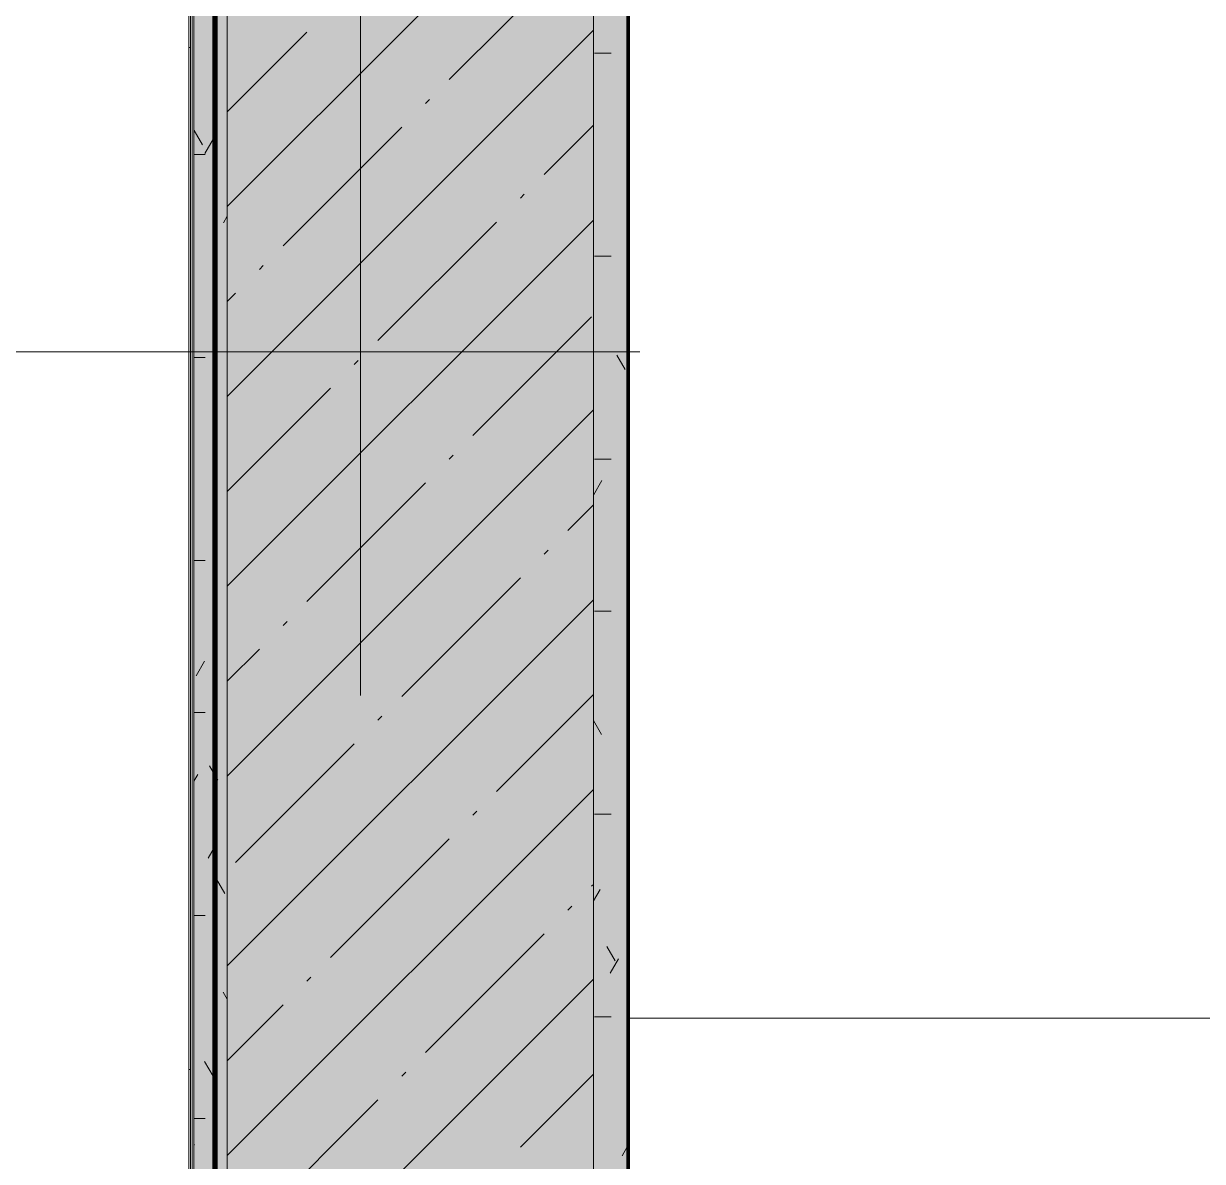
# Model space of a CAD drawing. Header units: millimetres. Extents: x -3817 to 677485, y -22715 to 103890.
# Drawn here: x 107251 to 107959, y 5025 to 5709 of the extents above; entities that cross this region are included whole.
import ezdxf

# ---------------------------------------------------------------- set-up
doc = ezdxf.new("R2010")
doc.units = ezdxf.units.MM
doc.layers.add('PDF _Геометрия', color=7, linetype='Continuous', true_color=0x1d1d1d)
doc.layers.add('PDF _Сплошная заливка', color=7, linetype='Continuous', true_color=0xffffff)

msp = doc.modelspace()

# ---------------------------------------------------------------- hatches: boundary and pattern name
at = {"layer": 'PDF _Сплошная заливка', "transparency": 33554559}
for points in [[(107394.45, 4311.35), (107593.58, 4311.35), (107593.58, 12511.35), (107373.58, 12511.35), (107373.58, 4311.35)], [(107353.58, 2061.35), (107373.58, 2061.35), (107373.58, 12291.35), (107353.58, 12291.35), (107353.58, 2081.35)]]:
    msp.add_hatch(color=256, dxfattribs=at).paths.add_polyline_path(points)

# ---------------------------------------------------------------- linework, layer by layer
at = {"layer": 'PDF _Геометрия', "color": 9, "lineweight": 9, "true_color": 0xc0c0c0}
for points in [[(107893.58, 12519.35), (107893.58, 12531.35), (105338.58, 12531.35), (105338.58, 12511.35), (107593.58, 12511.35), (107373.58, 12511.35), (105338.58, 12511.35), (105338.58, 12311.35), (107373.58, 12311.35), (107373.58, 4311.35), (107373.58, 2061.35), (107573.58, 2061.35), (107573.58, 4311.35), (107593.58, 4311.35), (107593.58, 4391.35), (107613.58, 4391.35)], [(107350.53, 5760.63), (107350.53, 5628.78), (107350.53, 5507.51), (107350.53, 5396.82), (107350.53, 5296.71), (107350.53, 5207.17), (107350.53, 5296.71), (107350.53, 5396.82), (107350.53, 5507.51), (107350.53, 5628.78), (107350.53, 5760.63)], [(107351.53, 5760.63), (107351.53, 5628.78), (107351.53, 5507.51), (107351.53, 5396.82), (107351.53, 5296.71), (107351.53, 5207.17), (107351.53, 5296.71), (107351.53, 5396.82), (107351.53, 5507.51), (107351.53, 5628.78), (107351.53, 5760.63)], [(107350.53, 4973.48), (107350.53, 5193.56), (107350.53, 5413.73), (107350.53, 5634), (107350.53, 5673.6), (107350.53, 5703.79), (107350.53, 5727.4)], [(107351.53, 5727.4), (107351.53, 5703.79), (107351.53, 5673.6), (107351.53, 5634), (107351.53, 5413.73), (107351.53, 5193.56), (107351.53, 4973.48)], [(107350.53, 5694.38), (107350.53, 5684.92), (107350.53, 5675.46), (107350.53, 5666.22), (107350.53, 5657.42), (107350.53, 5649.08), (107350.53, 5641.13), (107350.53, 5633.47), (107350.53, 5626.01), (107350.53, 5618.67), (107350.53, 5611.36), (107350.53, 5604), (107350.53, 5596.5), (107350.53, 5588.8), (107350.53, 5580.86), (107350.53, 5572.61), (107350.53, 5564), (107350.53, 5554.98), (107350.53, 5545.48), (107350.53, 5535.45), (107350.53, 5524.83), (107350.53, 5513.57), (107350.53, 5501.6), (107350.53, 5488.85), (107350.53, 5475.25), (107350.53, 5460.7), (107350.53, 5445.15), (107350.53, 5428.5), (107350.53, 5410.69), (107350.53, 5391.64), (107350.53, 5371.27), (107350.53, 5349.5), (107350.53, 5326.27), (107350.53, 5312.6), (107350.53, 5299.79), (107350.53, 5287.8), (107350.53, 5276.6), (107350.53, 5266.14), (107350.53, 5256.39), (107350.53, 5247.31), (107350.53, 5238.86), (107350.53, 5230.99), (107350.53, 5223.67), (107350.53, 5216.87), (107350.53, 5210.53), (107350.53, 5204.63), (107350.53, 5199.13), (107350.53, 5193.98), (107350.53, 5189.16), (107350.53, 5184.62), (107350.53, 5180.32), (107350.53, 5176.23), (107350.53, 5172.31), (107350.53, 5168.53), (107350.53, 5164.84), (107350.53, 5161.22), (107350.53, 5157.64), (107350.53, 5154.07), (107350.53, 5150.48), (107350.53, 5146.86), (107350.53, 5143.15), (107350.53, 5139.35), (107350.53, 5135.43), (107350.53, 5131.34), (107350.53, 5127.09), (107350.53, 5122.67), (107350.53, 5118.11), (107350.53, 5113.45), (107350.53, 5108.71), (107350.53, 5103.92), (107350.53, 5099.1), (107350.53, 5094.29), (107350.53, 5089.51), (107350.53, 5084.78), (107350.53, 5080.12)], [(107351.53, 5080.12), (107351.53, 5084.78), (107351.53, 5089.51), (107351.53, 5094.29), (107351.53, 5099.1), (107351.53, 5103.92), (107351.53, 5108.71), (107351.53, 5113.45), (107351.53, 5118.11), (107351.53, 5122.67), (107351.53, 5127.09), (107351.53, 5131.34), (107351.53, 5135.43), (107351.53, 5139.35), (107351.53, 5143.15), (107351.53, 5146.86), (107351.53, 5150.48), (107351.53, 5154.07), (107351.53, 5157.64), (107351.53, 5161.22), (107351.53, 5164.84), (107351.53, 5168.53), (107351.53, 5172.31), (107351.53, 5176.23), (107351.53, 5180.32), (107351.53, 5184.62), (107351.53, 5189.16), (107351.53, 5193.98), (107351.53, 5199.13), (107351.53, 5204.63), (107351.53, 5210.53), (107351.53, 5216.87), (107351.53, 5223.67), (107351.53, 5230.99), (107351.53, 5238.86), (107351.53, 5247.31), (107351.53, 5256.39), (107351.53, 5266.14), (107351.53, 5276.6), (107351.53, 5287.8), (107351.53, 5299.79), (107351.53, 5312.6), (107351.53, 5326.27), (107351.53, 5349.5), (107351.53, 5371.27), (107351.53, 5391.64), (107351.53, 5410.69), (107351.53, 5428.5), (107351.53, 5445.15), (107351.53, 5460.7), (107351.53, 5475.25), (107351.53, 5488.85), (107351.53, 5501.6), (107351.53, 5513.57), (107351.53, 5524.83), (107351.53, 5535.45), (107351.53, 5545.48), (107351.53, 5554.98), (107351.53, 5564), (107351.53, 5572.61), (107351.53, 5580.86), (107351.53, 5588.8), (107351.53, 5596.5), (107351.53, 5604), (107351.53, 5611.36), (107351.53, 5618.67), (107351.53, 5626.01), (107351.53, 5633.47), (107351.53, 5641.13), (107351.53, 5649.08), (107351.53, 5657.42), (107351.53, 5666.22), (107351.53, 5675.46), (107351.53, 5684.92), (107351.53, 5694.38)], [(107350.53, 5019.31), (107350.53, 5043.77), (107350.53, 5072.86), (107350.53, 5107.21), (107350.53, 5176.77), (107350.53, 5246.13), (107350.53, 5315.29), (107350.53, 5384.26), (107350.53, 5453.04), (107350.53, 5521.62), (107350.53, 5590), (107350.53, 5497.76), (107350.53, 5413.27), (107350.53, 5336.52), (107350.53, 5267.5), (107350.53, 5206.23)], [(107351.53, 5206.23), (107351.53, 5267.5), (107351.53, 5336.52), (107351.53, 5413.27), (107351.53, 5497.76), (107351.53, 5590), (107351.53, 5521.62), (107351.53, 5453.04), (107351.53, 5384.26), (107351.53, 5315.29), (107351.53, 5246.13), (107351.53, 5176.77), (107351.53, 5107.21), (107351.53, 5072.86), (107351.53, 5043.77), (107351.53, 5019.31)]]:
    msp.add_lwpolyline(points, dxfattribs=at)
for points in [[(105403.58, 2061.35), (107353.58, 2061.35), (107373.58, 2061.35), (107373.58, 12291.35), (107373.58, 12311.35), (105338.58, 12311.35), (105338.58, 12291.35), (107353.58, 12291.35), (107353.58, 2081.35), (105403.58, 2081.35)], [(107367.54, 2082.35), (107367.54, 12290.45), (107366.54, 12290.45), (107366.54, 2082.35)], [(107350.53, 5661.09), (107350.53, 5665.09), (107350.53, 5671.44), (107350.53, 5679.73), (107350.53, 5689.38), (107350.53, 5699.73), (107350.53, 5710.08), (107350.53, 5719.73), (107350.53, 5728.01), (107350.53, 5734.37), (107350.53, 5738.37), (107350.53, 5739.73), (107350.53, 5738.37), (107350.53, 5734.37), (107350.53, 5728.01), (107350.53, 5719.73), (107350.53, 5710.08), (107350.53, 5699.73), (107350.53, 5689.38), (107350.53, 5679.73), (107350.53, 5671.44), (107350.53, 5665.09)], [(107351.53, 5661.09), (107351.53, 5665.09), (107351.53, 5671.44), (107351.53, 5679.73), (107351.53, 5689.38), (107351.53, 5699.73), (107351.53, 5710.08), (107351.53, 5719.73), (107351.53, 5728.01), (107351.53, 5734.37), (107351.53, 5738.37), (107351.53, 5739.73), (107351.53, 5738.37), (107351.53, 5734.37), (107351.53, 5728.01), (107351.53, 5719.73), (107351.53, 5710.08), (107351.53, 5699.73), (107351.53, 5689.38), (107351.53, 5679.73), (107351.53, 5671.44), (107351.53, 5665.09)], [(107351.53, 5080.12), (107351.53, 5694.38), (107350.53, 5694.38), (107350.53, 5080.12)], [(107350.53, 5642.64), (107350.53, 5645.81), (107350.53, 5649.96), (107350.53, 5654.78), (107350.53, 5659.96), (107350.53, 5665.13), (107350.53, 5669.96), (107350.53, 5674.1), (107350.53, 5677.28), (107350.53, 5674.1), (107350.53, 5669.96), (107350.53, 5665.13), (107350.53, 5659.96), (107350.53, 5654.78), (107350.53, 5649.96), (107350.53, 5645.81)], [(107351.53, 5642.64), (107351.53, 5645.81), (107351.53, 5649.96), (107351.53, 5654.78), (107351.53, 5659.96), (107351.53, 5665.13), (107351.53, 5669.96), (107351.53, 5674.1), (107351.53, 5677.28), (107351.53, 5674.1), (107351.53, 5669.96), (107351.53, 5665.13), (107351.53, 5659.96), (107351.53, 5654.78), (107351.53, 5649.96), (107351.53, 5645.81)], [(107350.53, 5535.61), (107350.53, 5541.61), (107350.53, 5551.14), (107350.53, 5563.57), (107350.53, 5578.04), (107350.53, 5593.57), (107350.53, 5609.1), (107350.53, 5623.57), (107350.53, 5636), (107350.53, 5645.53), (107350.53, 5651.53), (107350.53, 5645.53), (107350.53, 5636), (107350.53, 5623.57), (107350.53, 5609.1), (107350.53, 5593.57), (107350.53, 5578.04), (107350.53, 5563.57), (107350.53, 5551.14), (107350.53, 5541.61)], [(107351.53, 5535.61), (107351.53, 5541.61), (107351.53, 5551.14), (107351.53, 5563.57), (107351.53, 5578.04), (107351.53, 5593.57), (107351.53, 5609.1), (107351.53, 5623.57), (107351.53, 5636), (107351.53, 5645.53), (107351.53, 5651.53), (107351.53, 5645.53), (107351.53, 5636), (107351.53, 5623.57), (107351.53, 5609.1), (107351.53, 5593.57), (107351.53, 5578.04), (107351.53, 5563.57), (107351.53, 5551.14), (107351.53, 5541.61)], [(107350.53, 5587.1), (107350.53, 5590.27), (107350.53, 5594.42), (107350.53, 5599.24), (107350.53, 5604.42), (107350.53, 5609.59), (107350.53, 5614.42), (107350.53, 5618.56), (107350.53, 5621.74), (107350.53, 5618.56), (107350.53, 5614.42), (107350.53, 5609.59), (107350.53, 5604.42), (107350.53, 5599.24), (107350.53, 5594.42), (107350.53, 5590.27)], [(107351.53, 5587.1), (107351.53, 5590.27), (107351.53, 5594.42), (107351.53, 5599.24), (107351.53, 5604.42), (107351.53, 5609.59), (107351.53, 5614.42), (107351.53, 5618.56), (107351.53, 5621.74), (107351.53, 5618.56), (107351.53, 5614.42), (107351.53, 5609.59), (107351.53, 5604.42), (107351.53, 5599.24), (107351.53, 5594.42), (107351.53, 5590.27)], [(107350.53, 5578.69), (107350.53, 5581.87), (107350.53, 5586.01), (107350.53, 5590.83), (107350.53, 5596.01), (107350.53, 5601.18), (107350.53, 5606.01), (107350.53, 5610.15), (107350.53, 5613.33), (107350.53, 5610.15), (107350.53, 5606.01), (107350.53, 5601.18), (107350.53, 5596.01), (107350.53, 5590.83), (107350.53, 5586.01), (107350.53, 5581.87)], [(107351.53, 5578.69), (107351.53, 5581.87), (107351.53, 5586.01), (107351.53, 5590.83), (107351.53, 5596.01), (107351.53, 5601.18), (107351.53, 5606.01), (107351.53, 5610.15), (107351.53, 5613.33), (107351.53, 5610.15), (107351.53, 5606.01), (107351.53, 5601.18), (107351.53, 5596.01), (107351.53, 5590.83), (107351.53, 5586.01), (107351.53, 5581.87)], [(107350.53, 5553.18), (107350.53, 5556.36), (107350.53, 5560.5), (107350.53, 5565.32), (107350.53, 5570.5), (107350.53, 5575.68), (107350.53, 5580.5), (107350.53, 5584.64), (107350.53, 5587.82), (107350.53, 5584.64), (107350.53, 5580.5), (107350.53, 5575.68), (107350.53, 5570.5), (107350.53, 5565.32), (107350.53, 5560.5), (107350.53, 5556.36)], [(107351.53, 5553.18), (107351.53, 5556.36), (107351.53, 5560.5), (107351.53, 5565.32), (107351.53, 5570.5), (107351.53, 5575.68), (107351.53, 5580.5), (107351.53, 5584.64), (107351.53, 5587.82), (107351.53, 5584.64), (107351.53, 5580.5), (107351.53, 5575.68), (107351.53, 5570.5), (107351.53, 5565.32), (107351.53, 5560.5), (107351.53, 5556.36)], [(107350.53, 5483.2), (107350.53, 5486.38), (107350.53, 5490.52), (107350.53, 5495.34), (107350.53, 5500.52), (107350.53, 5505.7), (107350.53, 5510.52), (107350.53, 5514.66), (107350.53, 5517.84), (107350.53, 5514.66), (107350.53, 5510.52), (107350.53, 5505.7), (107350.53, 5500.52), (107350.53, 5495.34), (107350.53, 5490.52), (107350.53, 5486.38)], [(107351.53, 5483.2), (107351.53, 5486.38), (107351.53, 5490.52), (107351.53, 5495.34), (107351.53, 5500.52), (107351.53, 5505.7), (107351.53, 5510.52), (107351.53, 5514.66), (107351.53, 5517.84), (107351.53, 5514.66), (107351.53, 5510.52), (107351.53, 5505.7), (107351.53, 5500.52), (107351.53, 5495.34), (107351.53, 5490.52), (107351.53, 5486.38)], [(107350.53, 5436.01), (107350.53, 5440), (107350.53, 5446.36), (107350.53, 5454.64), (107350.53, 5464.29), (107350.53, 5474.64), (107350.53, 5485), (107350.53, 5494.65), (107350.53, 5502.93), (107350.53, 5509.29), (107350.53, 5513.28), (107350.53, 5509.29), (107350.53, 5502.93), (107350.53, 5494.65), (107350.53, 5485), (107350.53, 5474.64), (107350.53, 5464.29), (107350.53, 5454.64), (107350.53, 5446.36), (107350.53, 5440)], [(107351.53, 5436.01), (107351.53, 5440), (107351.53, 5446.36), (107351.53, 5454.64), (107351.53, 5464.29), (107351.53, 5474.64), (107351.53, 5485), (107351.53, 5494.65), (107351.53, 5502.93), (107351.53, 5509.29), (107351.53, 5513.28), (107351.53, 5509.29), (107351.53, 5502.93), (107351.53, 5494.65), (107351.53, 5485), (107351.53, 5474.64), (107351.53, 5464.29), (107351.53, 5454.64), (107351.53, 5446.36), (107351.53, 5440)], [(107350.53, 5423.12), (107350.53, 5426.3), (107350.53, 5430.44), (107350.53, 5435.27), (107350.53, 5440.45), (107350.53, 5445.62), (107350.53, 5450.44), (107350.53, 5454.59), (107350.53, 5457.77), (107350.53, 5454.59), (107350.53, 5450.44), (107350.53, 5445.62), (107350.53, 5440.45), (107350.53, 5435.27), (107350.53, 5430.44), (107350.53, 5426.3)], [(107351.53, 5423.12), (107351.53, 5426.3), (107351.53, 5430.44), (107351.53, 5435.27), (107351.53, 5440.45), (107351.53, 5445.62), (107351.53, 5450.44), (107351.53, 5454.59), (107351.53, 5457.77), (107351.53, 5454.59), (107351.53, 5450.44), (107351.53, 5445.62), (107351.53, 5440.45), (107351.53, 5435.27), (107351.53, 5430.44), (107351.53, 5426.3)]]:
    msp.add_lwpolyline(points, close=True, dxfattribs=at)
at = {"layer": 'PDF _Геометрия', "color": 171, "lineweight": 70, "true_color": 0x8080ff}
msp.add_lwpolyline([(107366.54, 2082.35), (107366.54, 12290.45), (107365.54, 12290.45), (107365.54, 2082.35)], close=True, dxfattribs=at)
at = {"layer": 'PDF _Геометрия', "color": 7, "lineweight": 9}
msp.add_lwpolyline([(107593.58, 4391.35), (107593.58, 12291.35)], close=True, dxfattribs=at)
for points in [[(107613.58, 4391.35), (107613.58, 12290.35)], [(107352.58, 5713.51), (107352.58, 5706.88), (107352.58, 5700.04), (107352.58, 5693.01), (107352.58, 5685.76), (107352.58, 5678.3), (107352.58, 5672.96), (107352.58, 5667.17), (107352.58, 5661.23), (107352.58, 5655.42), (107352.58, 5650.03), (107352.58, 5645.36), (107352.58, 5641.68), (107352.58, 5646), (107352.58, 5650.39), (107352.58, 5654.85), (107352.58, 5659.36), (107352.58, 5663.91), (107352.58, 5668.5), (107352.58, 5673.11), (107352.58, 5677.73), (107352.58, 5682.36), (107352.58, 5686.98), (107352.58, 5691.58), (107352.58, 5696.16), (107352.58, 5700.7), (107352.58, 5705.19), (107352.58, 5709.63)], [(107352.58, 5024.83), (107352.58, 5026.24), (107352.58, 5027.68), (107352.58, 5029.14), (107352.58, 5030.63), (107352.58, 5032.14), (107352.58, 5033.67), (107352.58, 5035.23), (107352.58, 5036.81), (107352.58, 5038.41), (107352.58, 5040.04), (107352.58, 5041.68), (107352.58, 5043.35), (107352.58, 5045.04), (107352.58, 5046.74), (107352.58, 5048.47), (107352.58, 5050.22), (107352.58, 5051.99), (107352.58, 5053.77), (107352.58, 5055.58), (107352.58, 5057.4), (107352.58, 5059.24), (107352.58, 5061.1), (107352.58, 5062.97), (107352.58, 5064.86), (107352.58, 5066.77), (107352.58, 5068.69), (107352.58, 5070.63), (107352.58, 5072.58), (107352.58, 5074.55), (107352.58, 5076.53), (107352.58, 5078.52), (107352.58, 5080.53), (107352.58, 5082.55), (107352.58, 5084.59), (107352.58, 5086.63), (107352.58, 5088.69), (107352.58, 5090.76), (107352.58, 5092.84), (107352.58, 5094.93), (107352.58, 5097.03), (107352.58, 5099.14), (107352.58, 5101.26), (107352.58, 5103.39), (107352.58, 5105.53), (107352.58, 5107.68), (107352.58, 5109.83), (107352.58, 5112), (107352.58, 5114.16), (107352.58, 5116.34), (107352.58, 5118.52), (107352.58, 5120.71), (107352.58, 5122.91), (107352.58, 5125.11), (107352.58, 5127.31), (107352.58, 5129.52), (107352.58, 5131.73), (107352.58, 5133.95), (107352.58, 5136.16), (107352.58, 5138.39), (107352.58, 5140.61), (107352.58, 5142.84), (107352.58, 5145.07), (107352.58, 5147.3), (107352.58, 5149.53), (107352.58, 5151.76), (107352.58, 5153.99), (107352.58, 5156.22), (107352.58, 5158.45), (107352.58, 5160.68), (107352.58, 5162.91), (107352.58, 5165.13), (107352.58, 5167.36), (107352.58, 5169.58), (107352.58, 5171.8), (107352.58, 5174.01), (107352.58, 5176.22), (107352.58, 5178.43), (107352.58, 5180.63), (107352.58, 5182.83), (107352.58, 5185.02), (107352.58, 5187.21), (107352.58, 5189.39), (107352.58, 5191.56), (107352.58, 5193.73), (107352.58, 5195.89), (107352.58, 5198.04), (107352.58, 5200.18), (107352.58, 5202.32), (107352.58, 5204.45), (107352.58, 5206.56), (107352.58, 5208.67), (107352.58, 5210.77), (107352.58, 5212.86), (107352.58, 5214.93), (107352.58, 5217), (107352.58, 5219.05), (107352.58, 5221.09), (107352.58, 5223.12), (107352.58, 5225.14), (107352.58, 5227.14), (107352.58, 5229.13), (107352.58, 5231.11), (107352.58, 5233.07), (107352.58, 5235.02), (107352.58, 5236.95), (107352.58, 5238.87), (107352.58, 5240.77), (107352.58, 5242.66), (107352.58, 5244.52), (107352.58, 5246.38), (107352.58, 5248.21), (107352.58, 5250.03), (107352.58, 5251.82), (107352.58, 5253.6), (107352.58, 5255.36), (107352.58, 5257.1), (107352.58, 5258.83), (107352.58, 5260.53), (107352.58, 5262.21), (107352.58, 5263.87), (107352.58, 5265.51), (107352.58, 5267.12), (107352.58, 5268.72), (107352.58, 5270.29), (107352.58, 5271.84), (107352.58, 5273.37), (107352.58, 5274.87), (107352.58, 5276.35), (107352.58, 5277.8), (107352.58, 5279.23), (107352.58, 5280.64), (107352.58, 5282.01), (107352.58, 5283.37), (107352.58, 5284.69), (107352.58, 5285.99), (107352.58, 5287.27), (107352.58, 5288.51), (107352.58, 5289.73), (107352.58, 5290.92), (107352.58, 5292.08), (107352.58, 5293.21), (107352.58, 5294.31), (107352.58, 5295.38), (107352.58, 5296.42), (107352.58, 5297.43), (107352.58, 5298.41), (107352.58, 5299.36), (107352.58, 5300.28), (107352.58, 5301.16), (107352.58, 5302.01), (107352.58, 5302.83), (107352.58, 5303.62), (107352.58, 5304.37), (107352.58, 5305.09), (107352.58, 5305.77), (107352.58, 5306.42), (107352.58, 5307.03), (107352.58, 5307.61), (107352.58, 5308.15), (107352.58, 5308.65), (107352.58, 5309.12), (107352.58, 5309.55), (107352.58, 5309.95), (107352.58, 5310.3), (107352.58, 5310.62), (107352.58, 5310.89), (107352.58, 5311.13), (107352.58, 5311.33), (107352.58, 5311.49), (107352.58, 5311.61), (107352.58, 5311.69), (107352.58, 5311.72), (107352.58, 5313.97), (107352.58, 5641.68), (107352.58, 5645.36), (107352.58, 5650.03), (107352.58, 5655.42), (107352.58, 5661.23), (107352.58, 5667.17), (107352.58, 5672.96), (107352.58, 5678.3), (107352.58, 5685.76), (107352.58, 5693.01), (107352.58, 5700.04), (107352.58, 5706.88), (107352.58, 5713.51)], [(107352.58, 5709.63), (107352.58, 5705.19), (107352.58, 5700.7), (107352.58, 5696.16), (107352.58, 5691.58), (107352.58, 5686.98), (107352.58, 5682.36), (107352.58, 5677.73), (107352.58, 5673.11), (107352.58, 5668.5), (107352.58, 5663.91), (107352.58, 5659.36), (107352.58, 5654.85), (107352.58, 5650.39), (107352.58, 5646), (107352.58, 5641.68), (107352.58, 5313.97), (107352.58, 5311.72), (107352.58, 5309.19), (107352.58, 5306.52), (107352.58, 5303.74), (107352.58, 5300.85), (107352.58, 5297.87), (107352.58, 5294.81), (107352.58, 5291.69), (107352.58, 5288.51), (107352.58, 5285.28), (107352.58, 5282.02), (107352.58, 5278.74), (107352.58, 5275.46), (107352.58, 5272.17), (107352.58, 5268.91), (107352.58, 5265.67), (107352.58, 5262.47), (107352.58, 5259.33), (107352.58, 5256.25), (107352.58, 5253.25), (107352.58, 5250.2), (107352.58, 5247.16), (107352.58, 5244.14), (107352.58, 5241.13), (107352.58, 5238.13), (107352.58, 5235.13), (107352.58, 5232.15), (107352.58, 5229.18), (107352.58, 5226.22), (107352.58, 5223.27), (107352.58, 5220.32), (107352.58, 5217.39), (107352.58, 5214.47), (107352.58, 5211.55), (107352.58, 5208.64), (107352.58, 5205.74), (107352.58, 5202.85), (107352.58, 5199.97), (107352.58, 5197.1), (107352.58, 5194.23), (107352.58, 5191.37), (107352.58, 5188.51), (107352.58, 5185.67), (107352.58, 5182.83), (107352.58, 5179.99), (107352.58, 5177.17), (107352.58, 5174.34), (107352.58, 5171.53), (107352.58, 5168.72), (107352.58, 5165.91), (107352.58, 5163.11), (107352.58, 5160.32), (107352.58, 5157.53), (107352.58, 5154.74), (107352.58, 5151.96), (107352.58, 5149.18), (107352.58, 5146.41), (107352.58, 5143.64), (107352.58, 5140.87), (107352.58, 5138.11), (107352.58, 5135.35), (107352.58, 5132.59), (107352.58, 5129.84), (107352.58, 5127.08), (107352.58, 5124.33), (107352.58, 5121.58), (107352.58, 5118.84), (107352.58, 5116.09), (107352.58, 5113.35), (107352.58, 5110.6), (107352.58, 5107.86), (107352.58, 5105.12), (107352.58, 5102.38), (107352.58, 5099.63), (107352.58, 5096.89), (107352.58, 5094.15), (107352.58, 5091.41), (107352.58, 5088.67), (107352.58, 5085.92), (107352.58, 5083.18), (107352.58, 5080.43), (107352.58, 5077.68), (107352.58, 5074.93), (107352.58, 5072.18), (107352.58, 5069.43), (107352.58, 5066.67), (107352.58, 5063.91), (107352.58, 5061.15), (107352.58, 5058.39), (107352.58, 5055.62), (107352.58, 5052.85), (107352.58, 5050.07), (107352.58, 5047.29), (107352.58, 5044.51), (107352.58, 5041.72), (107352.58, 5038.93), (107352.58, 5036.13), (107352.58, 5033.33), (107352.58, 5030.53), (107352.58, 5027.71), (107352.58, 5024.9)], [(107352.58, 5657.91), (107352.58, 5676.35), (107352.58, 5695.24), (107352.58, 5698.21), (107352.58, 5700.53), (107352.58, 5702.78), (107352.58, 5705.5), (107352.58, 5709.25)], [(107352.58, 5709.22), (107352.58, 5706.04), (107352.58, 5702.87), (107352.58, 5699.69), (107352.58, 5696.51), (107352.58, 5693.34), (107352.58, 5690.16), (107352.58, 5686.98), (107352.58, 5683.8), (107352.58, 5680.62), (107352.58, 5677.43), (107352.58, 5674.24), (107352.58, 5671.05), (107352.58, 5651.28)], [(107352.58, 5024.9), (107352.58, 5027.71), (107352.58, 5030.53), (107352.58, 5033.33), (107352.58, 5036.13), (107352.58, 5038.93), (107352.58, 5041.72), (107352.58, 5044.51), (107352.58, 5047.29), (107352.58, 5050.07), (107352.58, 5052.85), (107352.58, 5055.62), (107352.58, 5058.39), (107352.58, 5061.15), (107352.58, 5063.91), (107352.58, 5066.67), (107352.58, 5069.43), (107352.58, 5072.18), (107352.58, 5074.93), (107352.58, 5077.68), (107352.58, 5080.43), (107352.58, 5083.18), (107352.58, 5085.92), (107352.58, 5088.67), (107352.58, 5091.41), (107352.58, 5094.15), (107352.58, 5096.89), (107352.58, 5099.63), (107352.58, 5102.38), (107352.58, 5105.12), (107352.58, 5107.86), (107352.58, 5110.6), (107352.58, 5113.35), (107352.58, 5116.09), (107352.58, 5118.84), (107352.58, 5121.58), (107352.58, 5124.33), (107352.58, 5127.08), (107352.58, 5129.84), (107352.58, 5132.59), (107352.58, 5135.35), (107352.58, 5138.11), (107352.58, 5140.87), (107352.58, 5143.64), (107352.58, 5146.41), (107352.58, 5149.18), (107352.58, 5151.96), (107352.58, 5154.74), (107352.58, 5157.53), (107352.58, 5160.32), (107352.58, 5163.11), (107352.58, 5165.91), (107352.58, 5168.72), (107352.58, 5171.53), (107352.58, 5174.34), (107352.58, 5177.17), (107352.58, 5179.99), (107352.58, 5182.83), (107352.58, 5185.67), (107352.58, 5188.51), (107352.58, 5191.37), (107352.58, 5194.23), (107352.58, 5197.1), (107352.58, 5199.97), (107352.58, 5202.85), (107352.58, 5205.74), (107352.58, 5208.64), (107352.58, 5211.55), (107352.58, 5214.47), (107352.58, 5217.39), (107352.58, 5220.32), (107352.58, 5223.27), (107352.58, 5226.22), (107352.58, 5229.18), (107352.58, 5232.15), (107352.58, 5235.13), (107352.58, 5238.13), (107352.58, 5241.13), (107352.58, 5244.14), (107352.58, 5247.16), (107352.58, 5250.2), (107352.58, 5253.25), (107352.58, 5256.25), (107352.58, 5259.33), (107352.58, 5262.47), (107352.58, 5265.67), (107352.58, 5268.91), (107352.58, 5272.17), (107352.58, 5275.46), (107352.58, 5278.74), (107352.58, 5282.02), (107352.58, 5285.28), (107352.58, 5288.51), (107352.58, 5291.69), (107352.58, 5294.81), (107352.58, 5297.87), (107352.58, 5300.85), (107352.58, 5303.74), (107352.58, 5306.52), (107352.58, 5309.19), (107352.58, 5311.72), (107352.58, 5303.23), (107352.58, 5280.64), (107352.58, 5247.29), (107352.58, 5206.56), (107352.58, 5161.79), (107352.58, 5116.34), (107352.58, 5073.56), (107352.58, 5036.81), (107352.58, 5009.44)], [(107614.08, 5111.1), (108025.01, 5111.1)]]:
    msp.add_lwpolyline(points, dxfattribs=at)
at = {"layer": 'PDF _Геометрия', "color": 231, "lineweight": 70, "true_color": 0xff80c0}
msp.add_lwpolyline([(107613.58, 4391.35), (107614.58, 4391.35), (107614.58, 12290.35)], dxfattribs=at)
at = {"layer": 'PDF _Геометрия', "color": 231, "lineweight": 9, "true_color": 0xff80c0}
msp.add_lwpolyline([(107614.58, 12290.35), (107613.58, 12290.35), (107613.58, 4391.35)], dxfattribs=at)
at = {"layer": 'PDF _Геометрия', "color": 253, "lineweight": 9, "true_color": 0xaaaaaa}
for points in [[(107453.58, 5304.86), (107453.58, 5939.86)], [(106986.42, 5511.35), (107621.42, 5511.35)]]:
    msp.add_lwpolyline(points, dxfattribs=at)
at = {"layer": 'PDF _Геометрия', "lineweight": 9}
for points in [[(107373.58, 5598.68), (107593.58, 5818.68)], [(107506.9, 5674.98), (107578.18, 5746.26)], [(107373.58, 5484.63), (107593.58, 5704.63)], [(107373.58, 5655.7), (107421.36, 5703.49)], [(107492.64, 5660.72), (107495.01, 5663.09)], [(107407.11, 5575.18), (107478.39, 5646.46)], [(107563.92, 5617.95), (107593.58, 5647.6)], [(107549.67, 5603.69), (107552.04, 5606.07)], [(107373.58, 5370.58), (107593.58, 5590.58)], [(107464.13, 5518.16), (107535.41, 5589.44)], [(107392.85, 5560.93), (107395.22, 5563.3)], [(107373.58, 5541.65), (107378.59, 5546.67)], [(107521.15, 5461.13), (107592.44, 5532.41)], [(107449.87, 5503.9), (107452.24, 5506.27)], [(107373.58, 5427.6), (107435.62, 5489.65)], [(107373.58, 5256.53), (107593.58, 5476.53)], [(107506.9, 5446.88), (107509.27, 5449.25)], [(107421.36, 5361.34), (107492.64, 5432.62)], [(107578.18, 5404.11), (107593.58, 5419.51)], [(107563.92, 5389.85), (107566.29, 5392.22)], [(107478.39, 5304.32), (107549.67, 5375.6)], [(107373.58, 5142.48), (107593.58, 5362.48)], [(107407.11, 5347.08), (107409.48, 5349.45)], [(107373.58, 5313.55), (107392.85, 5332.83)], [(107535.41, 5247.29), (107593.58, 5305.46)], [(107464.13, 5290.06), (107466.5, 5292.43)], [(107378.59, 5204.52), (107449.87, 5275.8)], [(107373.58, 5028.43), (107593.58, 5248.43)], [(107521.15, 5233.03), (107523.53, 5235.41)], [(107435.62, 5147.5), (107506.9, 5218.78)], [(107592.44, 5190.27), (107593.58, 5191.41)], [(107578.18, 5176.01), (107580.55, 5178.38)], [(107492.64, 5090.47), (107563.92, 5161.75)], [(107421.36, 5133.24), (107423.73, 5135.61)], [(107373.58, 4914.38), (107593.58, 5134.38)], [(107373.58, 5085.46), (107407.11, 5118.99)], [(107478.39, 5076.22), (107480.76, 5078.59)], [(107549.67, 5033.45), (107593.58, 5077.36)], [(107392.85, 4990.68), (107464.13, 5061.96)]]:
    msp.add_lwpolyline(points, dxfattribs=at)
at = {"layer": 'PDF _Геометрия', "color": 253, "lineweight": 9, "true_color": 0x9b9b9b}
for points in [[(107594.14, 5690.87), (107604.2, 5690.87)], [(107358.73, 5635.76), (107353.71, 5644.47)], [(107365.16, 5639.27), (107360.13, 5630.56)], [(107353.58, 5629.91), (107360.35, 5629.91)], [(107373.58, 5592.89), (107371.29, 5588.93)], [(107594.14, 5568.95), (107604.2, 5568.95)], [(107353.58, 5507.99), (107360.35, 5507.99)], [(107612.64, 5500.79), (107607.61, 5509.5)], [(107594.14, 5447.03), (107604.2, 5447.03)], [(107598.65, 5434.08), (107593.62, 5425.37)], [(107353.58, 5386.07), (107360.35, 5386.07)], [(107594.14, 5355.59), (107604.2, 5355.59)], [(107359.99, 5325.51), (107354.96, 5316.8)], [(107353.58, 5294.63), (107360.35, 5294.63)], [(107598.49, 5281.45), (107593.58, 5289.96)], [(107368, 5253.96), (107362.97, 5262.67)], [(107355.9, 5257.47), (107353.58, 5253.45)], [(107594.14, 5233.67), (107604.2, 5233.67)], [(107367.06, 5215.84), (107362.03, 5207.13)], [(107372.08, 5185.93), (107367.05, 5194.64)], [(107597.55, 5188.35), (107593.58, 5181.46)], [(107353.58, 5172.71), (107360.35, 5172.71)], [(107606.66, 5145.39), (107601.63, 5154.1)], [(107608.71, 5146.71), (107603.68, 5138)], [(107373.58, 5122.38), (107371.13, 5126.61)], [(107594.14, 5111.75), (107604.2, 5111.75)], [(107365.01, 5076.26), (107359.98, 5084.97)], [(107353.58, 5050.79), (107360.35, 5050.79)], [(107353.85, 5034.62), (107353.58, 5035.1)], [(107613.58, 5033.22), (107610.75, 5028.33)]]:
    msp.add_lwpolyline(points, dxfattribs=at)
at = {"layer": 'PDF _Сплошная заливка', "lineweight": 35, "transparency": 33554559}
msp.add_solid([(107613.58, 4391.35), (107613.58, 12291.35), (107593.58, 4391.35), (107593.58, 12291.35)], dxfattribs=at)

doc.saveas('drawing.dxf')
